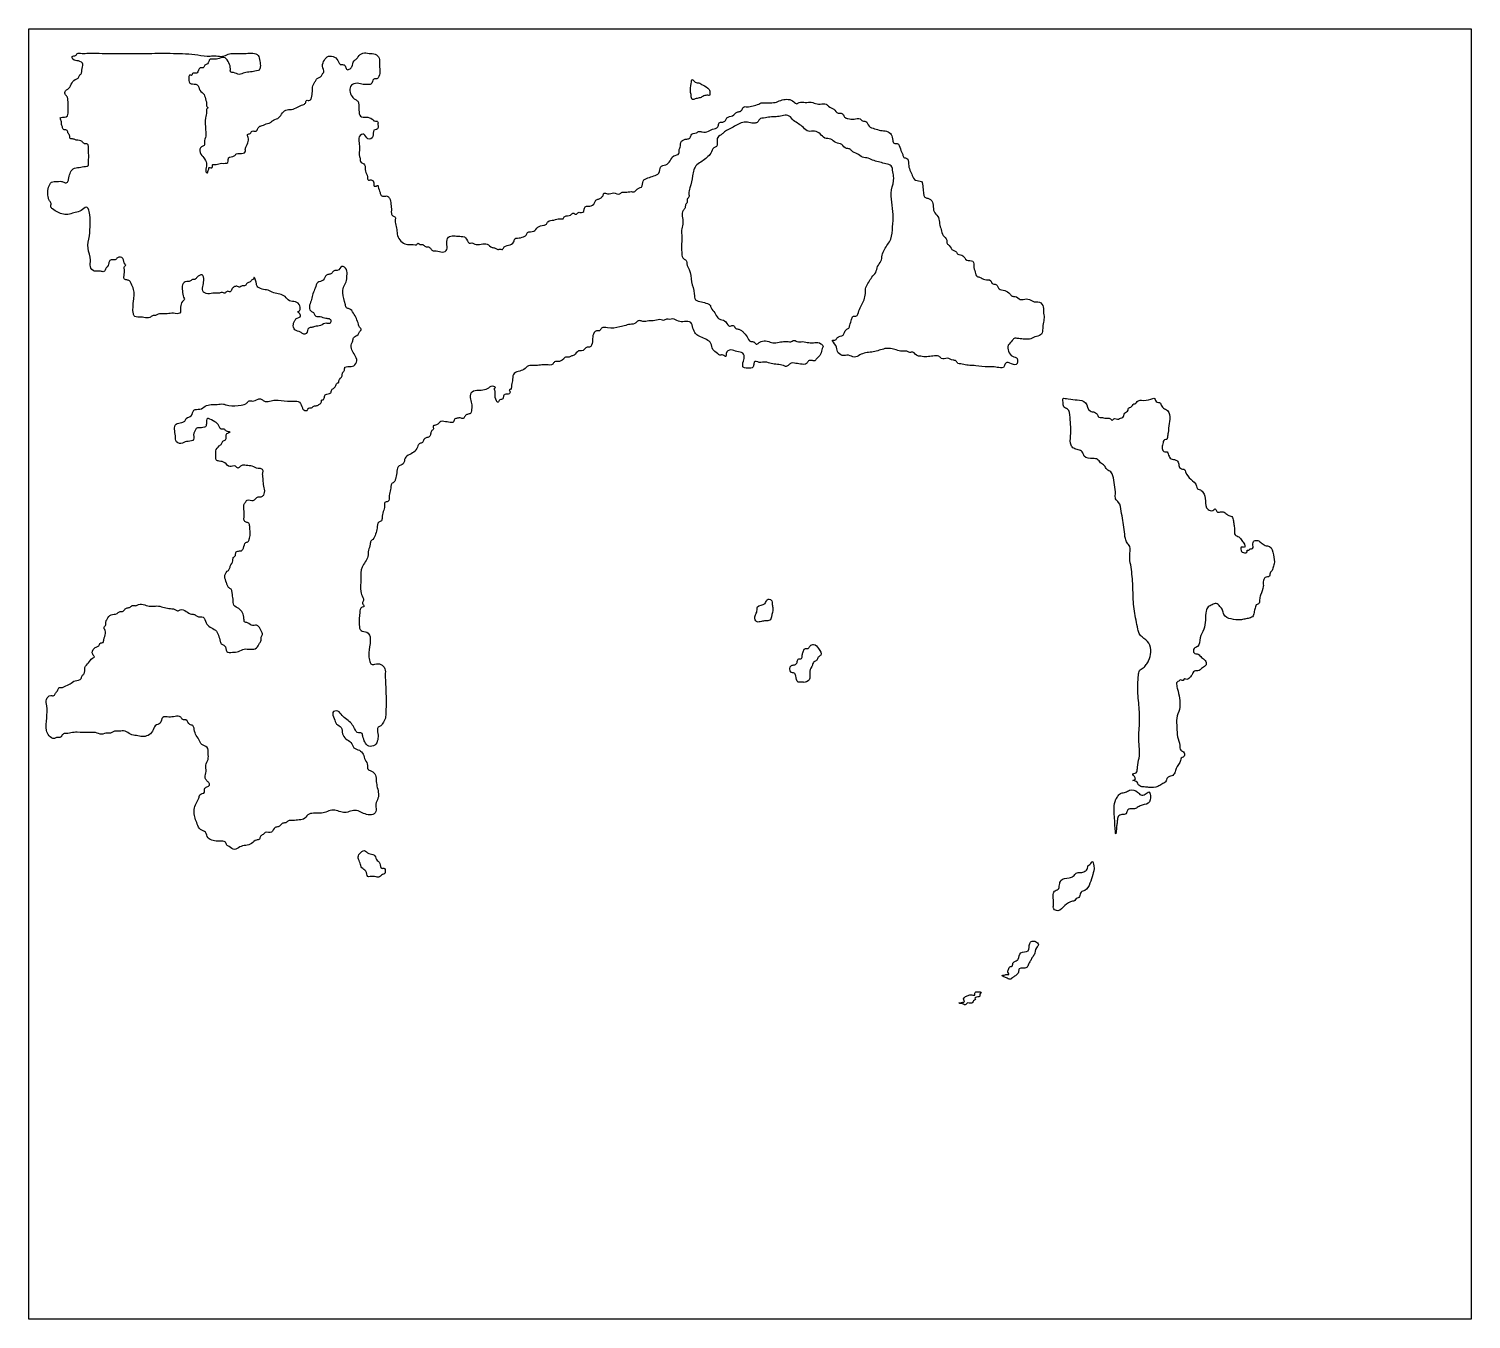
# Model space of a CAD drawing. Header units: millimetres. Extents: x 0 to 1900, y -800 to 900.
import ezdxf

# ---------------------------------------------------------------- set-up
doc = ezdxf.new("R2010")
doc.units = ezdxf.units.MM
doc.layers.get('0').update_dxf_attribs({"linetype": 'CONTINUOUS'})

msp = doc.modelspace()

# ---------------------------------------------------------------- linework, layer by layer
msp.add_lwpolyline([(1900, -800), (0, -800), (0, 900), (1900, 900)], close=True)
for points, knots in [([(270.9, -181.1), (273.3, -181.2), (277.7, -177), (285.5, -175.8), (294.1, -174.3), (297.9, -168.2), (304.6, -168.6), (304.2, -163.2), (308.9, -162), (311.8, -156.7), (321.5, -161.5), (322.4, -151.4), (328.7, -151.8), (331.8, -149.1), (334.4, -145.8), (339.2, -146.8), (341.5, -142.4), (347.5, -143.5), (353.8, -142), (362.7, -142.5), (368.3, -131.9), (381.5, -134.2), (391.3, -132.3), (399, -128.4), (406.9, -130.2), (414.7, -133.3), (421.7, -131.5), (432.8, -127.9), (441.7, -135.4), (453.7, -136.3), (459.1, -129.6), (455.4, -121.1), (462.7, -111.6), (458.7, -100.1), (457.4, -89.8), (457, -80.5), (450.9, -78), (445.4, -75.2), (447.1, -68.7), (442.3, -63.6), (441.2, -55.2), (436, -49.9), (427, -48.5), (425.5, -39.2), (417, -36.1), (412.3, -29.2), (413, -19.4), (404.3, -16.9), (402.7, -8.6), (398.1, 0.4), (407.9, 2.8), (412.3, -5.3), (418.8, -9.6), (425.4, -15.2), (429.1, -21.6), (432.5, -28.8), (438.8, -26.8), (440.5, -33.9), (441.9, -39.6), (447, -46.2), (457, -44.9), (460, -36.3), (460.2, -29), (458.2, -20), (464.3, -18.8), (466.6, -13.6), (470.6, -8.5), (469.9, 0.2), (471.3, 10.8), (470.2, 24.4), (470, 38), (469.2, 48.7), (470.4, 57.3), (463.8, 64), (457.3, 63.2), (450.9, 62.1), (448.7, 67.7), (447.1, 77), (450.1, 89.3), (450.1, 106.4), (435.9, 105.4), (435, 118.5), (435.4, 126.7), (436.4, 135.3), (438.4, 138.6), (443.8, 138.5), (437.7, 143.4), (441.9, 147), (439, 152.2), (436.3, 161.1), (437.7, 175), (436.8, 191.5), (447.5, 201.8), (446.7, 213.4), (449.9, 219.1), (449.9, 225.5), (454.5, 227.5), (456.8, 234.7), (459.1, 241.8), (458.8, 250.3), (465.4, 251), (465.1, 257.8), (466.9, 263.9), (468.9, 269.9), (467.8, 276.7), (475.5, 276.7), (473.6, 285.7), (477.6, 292.3), (475.9, 300.7), (482, 302.9), (483.3, 308.3), (485.3, 314.4), (484.7, 324.3), (495.1, 325.7), (494.1, 338.4), (508.9, 340.3), (511.9, 349.4), (514.4, 354.4), (519.4, 354.2), (519.8, 359.2), (523.2, 361.6), (528, 361.8), (529.4, 366.2), (529.5, 370.4), (534.3, 372.2), (531.2, 377.7), (539.5, 377.6), (541.2, 384.7), (549.9, 381.9), (554.9, 381.8), (559.9, 380.3), (559.8, 386.2), (564.6, 386.9), (568.2, 388.2), (572.8, 385.1), (574.4, 390.5), (577.6, 392.3), (582.4, 392.8), (583.3, 398), (584.1, 404.5), (581.1, 411.9), (581.4, 421.4), (590.1, 423.9), (598, 423.2), (606.1, 426.1), (609.4, 430.7), (615.5, 427.4), (612.4, 426.4), (615.4, 420.8), (613.1, 415.4), (617.6, 405.2), (619.9, 412.1), (625.5, 411.4), (624.7, 417), (627.8, 418.9), (633.2, 418.2), (634.6, 421.5), (632, 425.1), (635.8, 424.6), (635.5, 430.3), (637.5, 436), (637, 445.6), (644.5, 448.9), (652.7, 450.3), (657.7, 457.6), (665.8, 455.8), (674, 457), (681.7, 457.7), (689.8, 456.2), (692.2, 462), (698.4, 461.3), (703.9, 463.1), (706.2, 468.4), (711.2, 466.5), (714, 469.3), (720, 469.5), (722.3, 476.6), (728.5, 475.5), (731.6, 477.1), (734.3, 481), (740.7, 479.7), (743.1, 488.3), (742.3, 495.5), (745.9, 503.1), (752.3, 501.3), (754.8, 507.8), (765.7, 504.5), (776, 506.6), (786.3, 509.4), (792.6, 510.9), (798.4, 511.1), (801, 514.5), (804.5, 516.2), (810, 513.6), (816.7, 515.7), (824.5, 515), (832.1, 518), (836, 515), (840, 518), (844.1, 516.7), (849.6, 518.9), (855.5, 513.5), (863.4, 514.3), (873.3, 514.7), (874.5, 505.5), (878.8, 495.2), (890.8, 492.5), (899.4, 486.2), (900.1, 476.9), (906, 473.4), (910.3, 469.4), (914.6, 471.3), (919, 466.4), (917.6, 475), (925.3, 478.5), (932.4, 473.9), (941.8, 474.5), (943.3, 465.3), (940, 459.8), (940.5, 453.2), (946.4, 453.3), (952.4, 451.9), (955.1, 456.2), (955.1, 463.7), (962.3, 459.3), (970.4, 461.9), (977.9, 458.5), (986.2, 457.9), (992.5, 457.4), (998, 454.2), (1001.2, 457.5), (1004.2, 460), (1010, 459.5), (1016, 458.2), (1024.5, 457.3), (1026.6, 463.1), (1031.1, 463.5), (1035.6, 461.9), (1038.4, 467), (1044.2, 470.2), (1044.1, 478.6), (1047.3, 481.5), (1042.1, 487), (1035.6, 486.6), (1027.2, 486), (1019.5, 488.7), (1013.1, 486.8), (1007.6, 490.8), (1003.8, 486.6), (1000.5, 488.6), (994.9, 487.9), (988.4, 487.5), (980, 485.1), (973.1, 489.2), (965.4, 489), (961.6, 486.3), (958.1, 483.2), (955.6, 488.5), (949.3, 487.3), (946.3, 495), (942.2, 499.4), (938.2, 503.4), (934.2, 504.5), (930.4, 504.9), (928.5, 510.6), (923.7, 507.4), (919.6, 510.9), (916.6, 517), (910.9, 516.5), (906.3, 519.7), (904.5, 526.4), (898.8, 530.6), (897.8, 536.7), (892.4, 538.4), (886.4, 540.6), (876.6, 541.5), (877, 554.4), (872.1, 566.3), (872.2, 580.6), (866.3, 588.8), (867.4, 594.5), (861, 597.1), (860, 604), (859.8, 614.8), (860.3, 625.7), (859.6, 636.7), (863.4, 647), (858.1, 657.9), (865.1, 663.7), (864.5, 668.3), (868, 671.1), (866.2, 675.9), (870.6, 678.2), (868.6, 684.3), (872.1, 693.1), (874.2, 706.1), (876.8, 720.3), (887.1, 725.2), (893.2, 730.7), (899, 735.5), (900.5, 743.4), (906.6, 744.3), (906.8, 750.4), (905.8, 758.1), (913, 760.3), (916.1, 764.4), (922, 767.5), (931.1, 772.3), (940.1, 777.4), (948.8, 777.1), (955, 775), (961, 776.9), (962.1, 782.5), (970.8, 782.2), (978, 784.7), (986.5, 783.8), (994.2, 786.3), (1002.3, 786.4), (1006.9, 778.5), (1014.3, 775.1), (1020.5, 770.1), (1026.5, 763.3), (1035.4, 766.6), (1042.7, 762), (1048, 754.8), (1056.8, 755.9), (1062.6, 748.8), (1071.9, 749.3), (1075, 741.4), (1081.4, 742.7), (1084.6, 737.6), (1091.4, 735.9), (1097.9, 730.2), (1106, 730.1), (1113.2, 725.9), (1121.3, 724.5), (1128.8, 721.7), (1137.6, 721.1), (1137.8, 711.3), (1140.7, 701.2), (1133.1, 682.4), (1140, 660.7), (1137.6, 639.4), (1137.3, 622.2), (1127.8, 612), (1123.8, 601.8), (1123.4, 593.3), (1117.1, 587.4), (1116.7, 578.5), (1110.1, 573.2), (1106.8, 566), (1101.7, 559.7), (1102.8, 548.1), (1098.1, 537.9), (1093, 529), (1091.8, 520.2), (1084.6, 522.2), (1083.9, 515.2), (1081.4, 511.4), (1080.7, 505), (1074.5, 503.8), (1074.4, 494.5), (1065, 495.5), (1063.3, 489.2), (1055.5, 490.9), (1065.3, 482.1), (1063.6, 474.6), (1071.6, 468.2), (1079.8, 471.3), (1087.7, 465.9), (1094.5, 470.7), (1102.2, 473.5), (1110.4, 474), (1118.4, 475.8), (1124.6, 477.8), (1129.7, 479.3), (1134.6, 478.6), (1140.8, 478.4), (1148.2, 474.2), (1155.6, 476.5), (1160.2, 473), (1166.2, 475.3), (1169.2, 467.9), (1175.1, 469.3), (1180.2, 467.1), (1187.2, 468.8), (1193.6, 469.1), (1199.1, 469.3), (1202.7, 463.8), (1210.7, 467.5), (1215.9, 463.2), (1221.8, 463.4), (1223.5, 458), (1227.6, 458.8), (1232.9, 457.2), (1239.4, 456.4), (1250.3, 456.3), (1260.9, 454.2), (1271.8, 455), (1278.4, 453.4), (1284.3, 453.2), (1285.5, 457.9), (1288, 461.4), (1293.8, 459.1), (1301.9, 454.6), (1303.8, 467.8), (1295.2, 467.3), (1290, 475.1), (1288.8, 483.6), (1295.3, 488), (1297.3, 492.8), (1303.7, 491.9), (1309.6, 491.5), (1318.5, 490.2), (1324.6, 494.8), (1334.2, 495.5), (1335.8, 503.2), (1335.8, 511.4), (1338.2, 519.4), (1336.1, 527.3), (1337.1, 535.8), (1330.7, 541.3), (1325.1, 539.6), (1320.6, 542.3), (1314.3, 545.3), (1305.6, 541.6), (1300.9, 548.3), (1295.1, 547.1), (1291.5, 552.1), (1286, 555.9), (1278.2, 555.7), (1276.4, 561.5), (1273.3, 564), (1268.7, 563.2), (1267.1, 570.7), (1258.7, 568.2), (1254.3, 572.6), (1247.8, 573.9), (1247.3, 579.1), (1244.2, 585), (1245.4, 596), (1234.3, 593.3), (1231.7, 601.3), (1227.2, 602.2), (1223.3, 602.6), (1221.6, 607.5), (1215.7, 607.8), (1214.1, 614.3), (1208.9, 616.5), (1210.2, 623.5), (1203, 627.2), (1202.4, 635.6), (1199, 643), (1199.7, 651.9), (1189.9, 658.6), (1192.3, 670.8), (1187.2, 676.1), (1183.2, 677), (1179, 678.2), (1178.7, 684.5), (1177.4, 690.1), (1177.8, 701), (1166.7, 698.7), (1163, 709.8), (1157.9, 718), (1159.1, 730), (1152.1, 729.7), (1151.1, 736.2), (1147.7, 741), (1146.2, 750), (1139.1, 748.4), (1137.7, 754.6), (1137.1, 761.5), (1130.2, 765.7), (1121.8, 765.7), (1114.4, 768.7), (1105.5, 770.1), (1104.6, 778.9), (1097.9, 778), (1094.4, 783.3), (1086.8, 780.1), (1080.4, 781.7), (1074.8, 782.3), (1073.3, 786.9), (1070.5, 789.2), (1064.3, 788.3), (1060.9, 795.4), (1054.1, 796.5), (1050.4, 801.5), (1045.4, 801.1), (1038.1, 800.3), (1030.9, 804.2), (1022.9, 802.4), (1015.7, 804.6), (1011.7, 800.1), (1006.5, 805.6), (1000.7, 807.5), (992.1, 807), (985.1, 802.9), (976.8, 802.5), (970.2, 802.6), (964.5, 802.6), (960.6, 800.2), (953.9, 798.6), (947.7, 796.9), (941.3, 798), (940.1, 793.7), (937.2, 790.7), (931.1, 790.9), (928.2, 783.9), (919.5, 784.8), (918.2, 778.7), (914.3, 776.6), (909.5, 777.5), (908.5, 772.9), (906.5, 768.8), (901.2, 768.5), (895.5, 764.5), (888.5, 763.3), (883, 765.5), (878.3, 762), (872, 762.1), (871.3, 755.2), (865.5, 754.8), (858.2, 753.1), (858.7, 744.9), (856.2, 740.3), (857.4, 733.6), (848.1, 734), (845.4, 725.4), (839.4, 720), (830.7, 719.8), (831.4, 708.4), (823, 706.4), (815.6, 703.6), (807.5, 700.9), (809, 691.2), (803.4, 690.5), (800.7, 688.3), (797.8, 684.6), (792.1, 686.2), (787.1, 684), (781.5, 685.7), (777.5, 680.2), (769.8, 685.8), (764.5, 681.2), (756.7, 684.8), (757.2, 680.3), (753.9, 677.4), (750.6, 675.5), (746.3, 675.1), (745.4, 668.8), (740.3, 665.7), (734.5, 667.1), (731.3, 663.9), (731.6, 659), (728, 657.3), (723.7, 659.3), (721.1, 654), (716.4, 658.8), (713.3, 652.2), (705.9, 655.4), (704.3, 648.8), (697.7, 650.5), (692.4, 647.4), (683.7, 647.9), (682.4, 642), (677.1, 640.9), (669.6, 639.9), (666.6, 631.5), (656.7, 633.7), (655.4, 627.7), (650.6, 625.2), (645, 624.3), (639.6, 624), (639.1, 617.3), (631.9, 614.7), (625.8, 613.6), (624.2, 608.7), (621.1, 610.5), (617.7, 608.5), (614.5, 611.6), (608.7, 611.6), (602.6, 620.2), (590.8, 613.2), (583.9, 618.8), (578.3, 616), (576.6, 627.2), (567.3, 626.2), (559.6, 627.8), (551.7, 626.7), (549.9, 617.7), (552.3, 608.4), (544.7, 604.5), (538.4, 607.8), (532.3, 607), (529.8, 610), (526.9, 613.4), (522.3, 612.3), (519.5, 616.7), (515.3, 615), (512, 618.8), (511.2, 614.9), (506.1, 616.1), (500.6, 615.1), (493.3, 617.1), (484.3, 625.7), (485.3, 637.2), (482, 645.9), (483.5, 652.3), (479, 653.4), (477.2, 656.7), (477.8, 662.4), (476.9, 669), (476.1, 675.7), (472.5, 680.5), (467.7, 679.1), (463.5, 679.6), (462.5, 686), (460.3, 689.5), (460, 694.3), (456.7, 692.1), (453.9, 692.7), (455, 699.2), (451.1, 701.7), (445.9, 699.7), (446.8, 707), (442.2, 711.8), (444.4, 722.4), (436.1, 723.3), (436.7, 729.9), (434.3, 734.7), (436.2, 741.8), (435, 749.7), (433.6, 758.1), (442.5, 764.1), (445.4, 752.2), (455.6, 757), (452.5, 766.9), (458.3, 767.1), (460.9, 769.6), (459.5, 773.6), (460.6, 779), (455, 777.8), (451.5, 782.5), (444.8, 784.2), (435.5, 782.7), (434.6, 793.4), (435.1, 799.2), (433.7, 805.1), (428.8, 807.2), (424, 812.3), (422, 820.6), (425.4, 827.9), (435, 828.9), (441.2, 826), (446.3, 827.2), (453, 825.8), (452.1, 835.2), (459.1, 833.4), (462, 838.7), (462.8, 845.3), (461.4, 853.3), (462.8, 862.1), (456.6, 867.4), (448.4, 867.4), (439.6, 869.2), (434.4, 864.4), (431.9, 860.1), (426.6, 857.4), (426.7, 850.7), (423.5, 847.3), (418.6, 845), (417.6, 850.6), (414.7, 853.4), (409.8, 852.3), (407.4, 858.1), (403.6, 863.7), (393.8, 865.1), (389.1, 859), (385.5, 851.4), (390.1, 843.1), (385.9, 840.4), (384.8, 836), (380.1, 835.7), (378.1, 831.8), (375.6, 828.6), (372.5, 821.7), (374.6, 813.5), (370.7, 804.8), (365, 806.8), (365, 801.6), (359.8, 799.6), (354, 796.7), (346.4, 793.1), (337.7, 794.3), (332.9, 787.6), (328.7, 781.1), (321.2, 780.3), (318.5, 776), (313, 775.3), (308.8, 772.7), (303.1, 771.6), (301.4, 767.5), (299.2, 764.1), (293.4, 766.6), (292.5, 761.2), (286.9, 761.9), (289.2, 756.4), (289.4, 752.8), (287.6, 746.7), (284.6, 742.3), (286.3, 735.5), (278.8, 736), (273.2, 736), (270.4, 730.6), (262.1, 732.7), (263.1, 725.1), (260.3, 722.1), (251.3, 723.7), (247.3, 720.5), (242, 721.8), (241.6, 719.8), (242.1, 717.1), (240.1, 716.8), (236.9, 718), (237.6, 715), (235.5, 713.2), (236, 709.7), (232.6, 711.3), (233.5, 716.7), (234.8, 723), (230.7, 730.6), (224.7, 735.9), (225.3, 745.3), (231.9, 745.4), (230.8, 752.7), (233.7, 758.2), (232.6, 769.6), (231.7, 780.5), (234.6, 789), (233.5, 794.5), (236.9, 796), (233.2, 798.3), (234.9, 802), (232.2, 806.8), (232.1, 814.4), (224.2, 817.9), (223.5, 828.7), (212.2, 826), (210.3, 832), (211.1, 840.6), (215.1, 837.5), (215, 841.8), (218.3, 841.7), (223.7, 840.7), (223.1, 850.3), (230.8, 847.4), (230.9, 853.1), (236, 853.2), (237, 856.7), (238.3, 860.9), (244.7, 859.3), (250.6, 861), (259.2, 863.8), (263.8, 854.7), (266.1, 849.2), (264.8, 842.2), (271.4, 842.8), (277.2, 838.3), (283.7, 842.9), (292.1, 843), (298.5, 844.4), (304, 845.1), (305.4, 851.1), (304.4, 857.4), (302.4, 868.9), (285.5, 867.2), (272.8, 868), (262.1, 867.1), (255.7, 862.7), (246.8, 865), (236.2, 863.5), (217.3, 866.8), (190.5, 868), (157.8, 867.6), (125.1, 867.8), (98.1, 867.5), (78.8, 868.1), (69.7, 867.3), (63.4, 868.7), (62.4, 863.7), (55.8, 864.8), (58.6, 857.5), (65.4, 858.7), (73.5, 854.1), (69, 847.1), (70.1, 841), (66.1, 838.8), (65.4, 834.4), (56.4, 832.7), (55.2, 821.2), (47.6, 819), (46.9, 813.6), (50.8, 811.3), (52, 802.8), (51.6, 794.4), (51.9, 782.1), (39.1, 784.8), (43.4, 778.6), (42.3, 774.6), (44.6, 771.1), (44.6, 766.2), (50.7, 767.6), (51.1, 762.8), (54.3, 760.1), (53.6, 754.7), (58.8, 755.2), (63.5, 752.6), (69.7, 753.3), (72.6, 747.8), (79.8, 749.3), (77.7, 739.5), (79.5, 732.1), (78, 725.9), (79.1, 718.9), (72.9, 718.7), (66.7, 717.3), (57.5, 716.6), (54, 709.4), (52.6, 703.3), (51.6, 697.2), (46.7, 697.1), (43.1, 699.6), (38, 698.7), (27.8, 700.2), (24.3, 687.5), (25.1, 678.4), (27, 673.2), (30.4, 670.2), (27.9, 665.5), (32.3, 661.9), (40.2, 656.3), (50.9, 654.2), (61.2, 658.6), (69, 659.3), (76.3, 668.1), (81.3, 656), (80.9, 643.5), (80.3, 627.1), (76, 610.8), (82.5, 598), (79.7, 586.6), (86, 579.1), (92.4, 581.9), (99.4, 579), (101.1, 584.9), (105.6, 588.2), (105.3, 594.5), (109.7, 596.1), (114, 595), (117.5, 600.2), (125.4, 598.9), (124.8, 591), (128.4, 588.6), (125, 586.4), (126.4, 581.3), (125.6, 576.5), (124.7, 570.1), (129.1, 569.1), (132.9, 568.4), (135.5, 562.8), (139.7, 554.6), (137.9, 543.5), (137.2, 532.5), (137, 526.3), (139.1, 520.3), (145, 520.4), (151.4, 519.9), (158.5, 518.1), (162.6, 522.7), (167, 521.9), (170.2, 524.3), (175.8, 524.6), (182.5, 524.3), (189.9, 526.1), (200.8, 523), (199.5, 533.9), (200.7, 539.8), (205.9, 543.7), (202.8, 547.3), (202.6, 554.8), (200.8, 563.3), (206.5, 567.8), (212.2, 566.8), (215.5, 570.5), (219.2, 569), (221.6, 573.3), (224.7, 575.1), (229.8, 577.4), (231, 567.8), (228.9, 560.9), (228.5, 551.9), (238.5, 550.3), (244.7, 552.5), (250.3, 550.9), (254, 553.7), (258.8, 550.5), (260.6, 555.5), (265.8, 552.4), (267.1, 557.2), (270.1, 560.2), (273.9, 561.5), (278.1, 558.7), (280.6, 562.3), (285.7, 560.5), (286.9, 566), (292.1, 565.7), (293, 569.6), (296.4, 569.9), (296.3, 574), (300.5, 566.3), (298.8, 560.6), (307.3, 556.3), (315.2, 556.4), (324.7, 550.1), (336.5, 550.8), (342.6, 540.2), (351.7, 541.5), (357.2, 536.7), (357.9, 531.1), (356.5, 527.8), (353.8, 527.7), (356.7, 524.5), (360, 520.4), (351.7, 519.1), (349.9, 514.8), (347.8, 510), (349.1, 501.5), (357.3, 501.9), (360.8, 497.3), (367.7, 498.3), (366.4, 506.7), (373, 506.2), (377.6, 508.4), (384.8, 508.4), (390, 513.2), (396.8, 510.7), (398.6, 515.3), (396, 518.9), (389.7, 518.2), (385.2, 521.5), (379.3, 520.5), (376.3, 522.5), (375.8, 526.7), (369.3, 528.4), (369.2, 536.4), (373.1, 543.2), (373.6, 551.3), (377.7, 558.1), (379.1, 567.4), (389.2, 567.1), (390, 576.2), (396.2, 576.4), (399.9, 578), (401.7, 582.4), (408.4, 580.1), (411.6, 590.3), (419.9, 582.9), (418.9, 574.7), (418.8, 566.4), (413.6, 559.6), (413.1, 549.4), (416.2, 541.3), (417.8, 531.4), (423.9, 531.7), (427.7, 525.5), (431.7, 518.6), (433.9, 512), (435.2, 507), (439.3, 503.6), (435.1, 501.2), (433.9, 495.5), (427, 494.9), (427.2, 488.6), (424.1, 484), (425, 476.6), (429.6, 470.1), (433.4, 462.7), (428.7, 454.8), (422.2, 455.1), (415.4, 454.9), (416.6, 449.7), (412.5, 447.2), (413.6, 441), (408.2, 438.7), (408.6, 433.7), (405.7, 433.7), (404.5, 430.1), (402.5, 426.5), (398.4, 424.9), (398.3, 419.8), (394.4, 418.7), (390.8, 419.1), (389.1, 414.8), (388.7, 410.8), (385.1, 411.4), (385.9, 407.6), (382.9, 405.5), (379.7, 403), (375, 403.8), (373, 399.8), (367, 401.2), (367.9, 396.2), (361.5, 397.6), (359.9, 401.5), (357.8, 409.6), (348.5, 409.6), (338, 408.7), (326.9, 412.3), (317.5, 409.1), (310.3, 408.4), (306.4, 412.9), (300.4, 412.3), (296.1, 408.5), (289.9, 410.8), (286.6, 405.4), (277.3, 403.3), (266.9, 403), (260.1, 404.3), (255, 406.5), (248.1, 404.6), (239.9, 405.4), (232.1, 403.3), (226.1, 397.6), (215.5, 399.9), (215.7, 388.1), (207.3, 388.9), (206, 382.6), (200.3, 381.1), (189.6, 379.5), (193.6, 366.2), (192.8, 355.3), (201.7, 352.3), (205.8, 356.6), (211.3, 356.2), (219.5, 357.6), (215.8, 366.5), (219.4, 370.3), (220.7, 375.1), (225.5, 373.6), (229.2, 375.4), (233.3, 374.5), (234.2, 381), (233.5, 389.4), (243.4, 383), (249, 380.1), (251.3, 375.3), (252.5, 371.7), (257.9, 373.3), (259.6, 369.6), (266.6, 368.5), (264.7, 368.4), (259.1, 366.5), (260.2, 362), (259.7, 358.1), (254.6, 357.2), (254.6, 353.1), (249.5, 349.7), (245.1, 344.5), (246.8, 337.5), (246, 331.5), (252.5, 330.1), (258.6, 329.6), (264.1, 320.7), (271.4, 326.3), (275.5, 319.7), (278.6, 324.1), (282.5, 325.7), (287.7, 324.3), (294.6, 324.8), (300.4, 320), (306.2, 321.2), (309.6, 317.7), (307.4, 313.8), (309, 308.3), (308.3, 299.3), (313, 288.6), (306.4, 282.7), (300.4, 284.4), (296.7, 276.1), (287.9, 281.2), (285.2, 276), (282.3, 271.8), (284.1, 264.4), (283.8, 258), (282.9, 252.1), (285.9, 249.5), (290.5, 249.4), (291.1, 242.7), (291.5, 238), (291.6, 232.3), (290.3, 229.1), (290.1, 224.2), (284, 223.3), (283.5, 217.2), (280.6, 211.6), (276.3, 212.5), (271.8, 210.6), (273, 205.8), (268.5, 203.7), (269.2, 197.6), (265.3, 193.5), (264.5, 187.6), (260.2, 184.8), (256.7, 178.2), (260.3, 171.7), (261.4, 166.2), (263.6, 163.3), (267.6, 161.2), (267.8, 155.1), (269.4, 149.2), (268.6, 139.3), (277.3, 137), (281.8, 130.7), (283.6, 124.6), (283.4, 117.6), (290, 118.2), (293.1, 112.5), (298.8, 114.9), (304.2, 112.3), (305.7, 107.3), (308.7, 102.1), (305.1, 98.6), (306.7, 94.2), (302.7, 89.8), (301, 83.1), (291.6, 82.1), (283.6, 83.9), (276.4, 78.9), (268.5, 78.8), (259.2, 77.6), (259.9, 87.5), (253.6, 88.7), (250.6, 96.9), (249.3, 107.2), (238.6, 111.4), (232.7, 116.8), (231.2, 126.9), (222.3, 124.2), (218.7, 129), (212.7, 128.4), (207.4, 132.7), (200.8, 136.1), (195.7, 132.3), (191.5, 136.4), (184.3, 135.9), (176.7, 138.2), (168.8, 140.3), (160.4, 138.4), (153, 141.2), (145.5, 142.8), (141.2, 139.2), (136.5, 141.4), (134, 137.6), (129.6, 137.3), (126, 135.4), (124.1, 131.5), (119.1, 132.9), (115.5, 127.8), (107.6, 129.7), (103.9, 123.5), (100.8, 118.9), (102.4, 114.3), (97.8, 111.9), (101.8, 106), (100.6, 100.7), (98.5, 96), (98.6, 90.6), (93.5, 91.7), (92.5, 86.5), (88.5, 85.4), (85, 83.8), (81.8, 77), (87.9, 72.1), (81.9, 71), (79.6, 64.2), (72, 59.3), (74.9, 50.5), (69.3, 48.2), (69.5, 41.7), (60.3, 42.2), (54.7, 36.5), (48.1, 34.2), (43.6, 31.6), (39, 32.8), (38.3, 27.5), (34.8, 25.4), (33.6, 20.4), (27.2, 22.7), (21.8, 16.8), (24.5, 5.2), (23.8, -7.8), (22.1, -22.3), (25.8, -31.6), (32.5, -36.4), (37.3, -32.9), (42, -34.6), (43.7, -29.8), (47.2, -27.9), (51.6, -28.5), (56.8, -27), (66.4, -26.6), (77, -27.4), (88.1, -26.4), (95.7, -30.8), (102, -27), (107.9, -28.5), (112, -24.8), (119.1, -25.7), (126.9, -24.1), (133.7, -30.2), (141.7, -30.9), (149.5, -33), (157.2, -31.6), (163.7, -26.1), (165.2, -16.5), (174.8, -16.5), (174.6, -4.9), (185, -7.3), (192.2, -6.1), (199.9, -4.6), (202.4, -11.1), (209.2, -9.3), (209.8, -17.2), (216.7, -17.4), (217.9, -22.5), (218.9, -29.6), (224.6, -35.9), (226.4, -43.8), (236.6, -45.6), (236, -54.6), (237.1, -62.7), (231.9, -70), (234.7, -78.4), (231.1, -84.9), (233.7, -90.2), (236.9, -92.7), (239, -96.6), (234.5, -98.8), (230.7, -100.7), (232.9, -108.4), (224.3, -106.9), (224.4, -113.7), (219.7, -120.2), (215.8, -132.8), (220.8, -144.9), (225, -155.9), (234.1, -157.1), (234.8, -167.1), (242.9, -169.8), (250.5, -170.5), (259, -169.5), (260.3, -175.9), (264.8, -177.6), (268.6, -181), (270.9, -181.1)], [0, 0, 0, 0, 0.815089, 1.630179, 2.445268, 3.260358, 3.667902, 4.075447, 4.482992, 4.890536, 5.705626, 6.520715, 6.92826, 7.335805, 7.743349, 8.150894, 8.558439, 8.965983, 9.781073, 10.596162, 11.411252, 13.04143, 13.85652, 14.671609, 15.486699, 16.301788, 17.116877, 17.931967, 19.562146, 20.377235, 21.192324, 22.007414, 22.822503, 24.452682, 25.267771, 26.082861, 26.89795, 27.305495, 27.71304, 28.528129, 29.343218, 30.158308, 30.973397, 31.788487, 32.603576, 33.418665, 34.233755, 35.048844, 35.863933, 36.679023, 37.494112, 38.309202, 39.124291, 39.93938, 40.75447, 41.569559, 41.977104, 42.384649, 43.199738, 44.014827, 44.829917, 45.645006, 46.460096, 47.275185, 47.68273, 48.090274, 48.905364, 49.720453, 50.535543, 52.165721, 53.7959, 54.61099, 55.426079, 56.241168, 57.056258, 57.463803, 57.871347, 58.686437, 60.316615, 61.946794, 62.761884, 63.576973, 65.207152, 65.614697, 66.022241, 66.429786, 66.837331, 67.244875, 67.65242, 68.467509, 70.097688, 71.727867, 73.358046, 74.173135, 74.988225, 75.395769, 75.803314, 76.618403, 77.433493, 78.248582, 78.656127, 79.063672, 79.878761, 80.69385, 81.101395, 81.50894, 82.324029, 83.139119, 83.954208, 84.361753, 84.769297, 85.584387, 86.399476, 87.214566, 88.029655, 89.659834, 90.474923, 90.882468, 91.290013, 91.697557, 92.105102, 92.512647, 92.920191, 93.327736, 93.735281, 94.142825, 94.55037, 95.36546, 96.180549, 96.588094, 96.995638, 97.403183, 97.810728, 98.218272, 98.625817, 99.033362, 99.440907, 99.848451, 100.255996, 101.071085, 101.886175, 102.701264, 103.516354, 104.331443, 105.146532, 105.961622, 106.165394, 106.369166, 106.776711, 107.5918, 108.40689, 108.814435, 109.221979, 109.629524, 110.037069, 110.444613, 110.852158, 111.05593, 111.259703, 111.667247, 112.482337, 113.297426, 114.112516, 114.927605, 115.742694, 116.557784, 117.372873, 118.187963, 119.003052, 119.410597, 119.818141, 120.633231, 121.040776, 121.44832, 121.855865, 122.26341, 123.078499, 123.486044, 123.893588, 124.301133, 124.708678, 125.523767, 126.338857, 127.153946, 127.561491, 127.969035, 128.784125, 130.414304, 131.229393, 132.044482, 132.452027, 132.859572, 133.267117, 133.674661, 134.489751, 135.30484, 136.119929, 136.527474, 136.935019, 137.342564, 137.750108, 138.565198, 139.380287, 140.195376, 141.010466, 141.825555, 143.455734, 144.270823, 145.085913, 145.901002, 146.308547, 146.716092, 147.123636, 147.531181, 148.34627, 149.16136, 149.976449, 150.791539, 151.606628, 152.014173, 152.421717, 153.236807, 153.644351, 154.051896, 154.866986, 155.682075, 156.497164, 157.312254, 158.127343, 158.534888, 158.942433, 159.349977, 159.757522, 160.572611, 161.387701, 161.795245, 162.20279, 162.610335, 163.01788, 163.832969, 164.648058, 165.055603, 165.463148, 166.278237, 167.093327, 167.908416, 168.723505, 169.13105, 169.538595, 169.946139, 170.353684, 171.168774, 171.983863, 172.798952, 173.614042, 174.021586, 174.429131, 174.836676, 175.244221, 176.05931, 176.874399, 177.281944, 177.689489, 178.097033, 178.504578, 178.912123, 179.319667, 180.134757, 180.542302, 180.949846, 181.764936, 182.580025, 182.98757, 183.395114, 184.210204, 185.025293, 185.840383, 187.470561, 189.10074, 189.91583, 190.323374, 190.730919, 191.546008, 192.361098, 193.991277, 194.806366, 195.621455, 197.251634, 197.659179, 198.066724, 198.474268, 198.881813, 199.289358, 199.696902, 200.511992, 202.142171, 203.772349, 204.587439, 205.402528, 206.217618, 207.032707, 207.440252, 207.847796, 208.662886, 209.477975, 209.88552, 210.293065, 211.923243, 212.738333, 213.553422, 214.368512, 214.776056, 215.183601, 215.99869, 216.81378, 217.628869, 218.443959, 219.259048, 220.074137, 220.889227, 221.704316, 222.519406, 223.334495, 224.149584, 224.964674, 225.779763, 226.594853, 227.409942, 228.225031, 228.632576, 229.040121, 229.85521, 230.6703, 231.485389, 232.300478, 233.115568, 233.930657, 234.745747, 235.560836, 236.375925, 238.006104, 241.266462, 242.896641, 244.526819, 246.156998, 246.972088, 247.787177, 248.602266, 249.417356, 250.232445, 251.047534, 251.862624, 252.677713, 254.307892, 255.122981, 255.938071, 256.345616, 256.75316, 257.56825, 257.975794, 258.383339, 259.198428, 260.013518, 260.421063, 260.828607, 261.643697, 262.458786, 263.273875, 264.088965, 264.904054, 265.719144, 266.534233, 267.349322, 268.164412, 268.979501, 269.387046, 269.794591, 270.60968, 271.424769, 272.239859, 272.647404, 273.054948, 273.870038, 274.277582, 274.685127, 275.500216, 276.315306, 276.722851, 277.130395, 277.945485, 278.760574, 279.168119, 279.575663, 279.983208, 280.390753, 281.205842, 282.020932, 283.65111, 284.4662, 285.281289, 285.688834, 286.096379, 286.503923, 286.911468, 287.726557, 288.541647, 289.356736, 290.171826, 290.986915, 291.802004, 292.209549, 292.617094, 293.432183, 294.247273, 295.062362, 295.877451, 296.692541, 297.50763, 298.32272, 299.137809, 299.952898, 300.767988, 301.175532, 301.583077, 302.398167, 303.213256, 304.028345, 304.43589, 304.843435, 305.658524, 306.473614, 306.881158, 307.288703, 307.696248, 308.103792, 308.918882, 309.733971, 310.141516, 310.549061, 311.36415, 312.179239, 312.994329, 313.809418, 314.216963, 314.624508, 315.032052, 315.439597, 316.254686, 316.662231, 317.069776, 317.884865, 318.699955, 319.515044, 320.330133, 321.145223, 322.775401, 323.182946, 323.590491, 323.998036, 324.40558, 325.22067, 326.035759, 326.850848, 327.665938, 329.296117, 330.111206, 330.518751, 330.926295, 331.741385, 332.556474, 332.964019, 333.371564, 334.186653, 335.001742, 335.816832, 336.631921, 337.447011, 338.2621, 338.669645, 339.077189, 339.892279, 340.707368, 341.114913, 341.522458, 341.930002, 342.337547, 343.152636, 343.967726, 344.375271, 344.782815, 345.597905, 346.412994, 347.228083, 348.043173, 348.450718, 348.858262, 349.673352, 350.488441, 351.30353, 352.11862, 352.933709, 353.341254, 353.748799, 354.563888, 355.378977, 355.786522, 356.194067, 356.601611, 357.009156, 357.824246, 358.639335, 359.04688, 359.454424, 359.861969, 360.269514, 360.677058, 361.084603, 361.899693, 362.714782, 363.122327, 363.529871, 364.344961, 364.752505, 365.16005, 365.97514, 366.790229, 367.197774, 367.605318, 368.420408, 369.235497, 370.050587, 370.865676, 371.680765, 372.495855, 373.310944, 374.126034, 374.941123, 375.348668, 375.756212, 376.163757, 376.571302, 377.386391, 377.793936, 378.201481, 379.01657, 379.831659, 380.239204, 380.646749, 381.054293, 381.461838, 381.869383, 382.276928, 383.092017, 383.499562, 383.907106, 384.314651, 384.722196, 385.12974, 385.537285, 385.94483, 386.352375, 387.167464, 387.575009, 387.982553, 388.797643, 389.612732, 390.020277, 390.427822, 391.242911, 392.058, 392.87309, 393.280634, 393.688179, 394.503268, 394.910813, 395.318358, 396.133447, 396.948537, 397.152309, 397.356081, 397.763626, 398.171171, 398.578715, 399.393805, 401.023984, 401.431528, 401.839073, 402.654162, 403.469252, 404.284341, 405.099431, 405.91452, 406.729609, 407.544699, 408.359788, 408.767333, 409.174878, 409.582422, 409.989967, 410.397512, 410.805056, 411.212601, 411.416373, 411.620146, 412.435235, 413.250325, 414.065414, 415.695593, 416.510682, 416.918227, 417.325772, 417.733316, 418.140861, 418.95595, 419.77104, 420.178585, 420.586129, 420.993674, 421.401219, 422.216308, 422.42008, 422.623853, 423.031397, 423.438942, 423.846487, 424.254032, 424.661576, 425.476666, 426.291755, 427.106844, 427.514389, 427.921934, 428.737023, 429.552113, 430.367202, 431.182291, 431.997381, 432.81247, 433.62756, 434.035104, 434.442649, 434.850194, 435.257738, 435.665283, 436.072828, 436.887917, 437.703007, 438.518096, 439.333185, 439.74073, 440.148275, 440.963364, 441.778454, 442.593543, 443.408632, 444.223722, 444.631266, 445.038811, 445.853901, 446.261445, 446.66899, 447.484079, 448.299169, 449.114258, 449.929348, 450.744437, 451.559526, 452.374616, 452.78216, 453.189705, 454.004795, 454.412339, 454.819884, 455.227429, 455.634973, 456.042518, 456.450063, 457.265152, 458.080242, 458.895331, 459.71042, 460.52551, 460.933054, 461.340599, 461.748144, 462.155688, 462.563233, 462.970778, 464.600957, 465.008501, 465.416046, 465.823591, 466.231135, 467.046225, 467.861314, 468.676404, 469.491493, 470.306582, 471.121672, 471.529217, 471.936761, 472.751851, 473.159395, 473.56694, 473.974485, 474.382029, 474.789574, 475.197119, 475.604664, 476.012208, 476.827298, 477.234842, 477.642387, 478.457476, 478.865021, 479.272566, 480.087655, 480.4952, 480.902745, 481.717834, 482.532923, 482.736696, 482.940468, 483.14424, 483.348013, 483.551785, 483.755558, 484.163102, 484.366875, 484.570647, 484.978192, 485.793281, 486.60837, 487.42346, 488.238549, 488.646094, 489.053639, 489.868728, 490.683817, 492.313996, 493.129086, 493.53663, 493.740403, 493.944175, 494.35172, 494.759264, 495.574354, 496.389443, 497.204533, 498.019622, 498.834711, 499.242256, 499.649801, 499.853573, 500.057345, 500.46489, 501.27998, 501.687524, 502.095069, 502.502614, 502.910158, 503.317703, 503.725248, 504.540337, 505.355427, 506.170516, 506.985605, 507.39315, 507.800695, 508.615784, 509.430874, 510.245963, 511.061052, 511.468597, 511.876142, 512.691231, 513.506321, 515.136499, 516.766678, 517.581768, 518.396857, 519.211946, 520.027036, 521.657215, 524.917572, 528.17793, 531.438287, 534.698645, 536.328824, 537.143913, 537.551458, 537.959002, 538.366547, 538.774092, 539.589181, 540.404271, 541.21936, 541.626905, 542.034449, 542.441994, 542.849539, 544.479718, 544.887262, 545.294807, 545.702352, 546.109896, 547.740075, 548.555165, 549.370254, 549.777799, 550.185343, 550.592888, 551.000433, 551.407978, 551.815522, 552.223067, 552.630612, 553.038156, 553.445701, 554.26079, 554.668335, 555.07588, 555.890969, 556.706059, 557.521148, 557.928693, 558.336237, 559.151327, 559.966416, 560.781506, 561.596595, 562.00414, 562.411684, 562.819229, 563.226774, 564.041863, 565.672042, 566.487131, 566.894676, 567.302221, 567.709766, 568.11731, 568.9324, 570.562578, 571.377668, 572.192757, 573.007847, 573.822936, 575.453115, 577.083294, 578.713472, 580.343651, 581.158741, 581.97383, 582.788919, 583.196464, 583.604009, 584.419098, 584.826643, 585.234188, 585.641732, 586.049277, 586.864366, 587.679456, 587.883228, 588.087, 588.494545, 589.309635, 589.717179, 590.124724, 590.532269, 590.939813, 591.754903, 593.385082, 594.200171, 595.01526, 595.422805, 595.83035, 596.645439, 597.460529, 597.868073, 598.275618, 598.683163, 599.090707, 599.905797, 600.720886, 601.535976, 602.351065, 603.166154, 603.573699, 603.981244, 604.796333, 605.611422, 606.426512, 606.834057, 607.241601, 607.649146, 608.056691, 608.464235, 608.87178, 609.686869, 610.501959, 611.317048, 612.132138, 612.947227, 613.354772, 613.762316, 614.169861, 614.577406, 614.984951, 615.392495, 615.80004, 616.207585, 616.615129, 617.022674, 617.430219, 617.837763, 618.245308, 618.652853, 618.856625, 619.060398, 619.467942, 620.283032, 621.098121, 621.91321, 622.7283, 624.358479, 625.173568, 625.988657, 626.803747, 627.211292, 627.618836, 627.822609, 628.026381, 628.433926, 629.249015, 629.65656, 630.064104, 630.879194, 631.694283, 632.101828, 632.509373, 633.324462, 633.732007, 634.139551, 634.954641, 635.76973, 636.177275, 636.58482, 636.992364, 637.399909, 638.214998, 638.622543, 639.030088, 639.437633, 639.845177, 640.660267, 641.475356, 642.290445, 643.105535, 643.920624, 644.735714, 645.550803, 645.958348, 646.365892, 646.773437, 647.180982, 647.996071, 648.811161, 649.62625, 650.441339, 651.256429, 652.071518, 653.701697, 654.109242, 654.516786, 655.331876, 656.146965, 656.962055, 657.369599, 657.777144, 658.184689, 658.592233, 659.407323, 659.814867, 660.222412, 661.037502, 661.852591, 662.66768, 663.48277, 664.297859, 664.705404, 665.112949, 665.520493, 665.928038, 666.743127, 666.9469, 667.150672, 667.558217, 667.965761, 668.373306, 668.780851, 669.188396, 669.59594, 670.003485, 670.41103, 670.614802, 670.818574, 671.226119, 671.633664, 672.041208, 672.448753, 672.856298, 673.263843, 673.671387, 674.078932, 674.894021, 675.709111, 676.5242, 678.154379, 678.969468, 679.784558, 680.192102, 680.599647, 681.414736, 681.822281, 682.229826, 683.044915, 684.675094, 685.082639, 685.490183, 686.305273, 687.120362, 687.935452, 688.750541, 689.56563, 690.38072, 691.195809, 691.603354, 692.010899, 692.825988, 694.456167, 695.271256, 696.086346, 696.49389, 696.901435, 697.716524, 698.531614, 698.939159, 699.346703, 699.754248, 700.161793, 700.569337, 700.976882, 701.791971, 702.607061, 703.42215, 703.829695, 704.23724, 704.644784, 705.052329, 705.459874, 705.867418, 706.274963, 706.682508, 707.090053, 707.497597, 707.905142, 708.312687, 709.127776, 709.942865, 710.35041, 710.757955, 711.573044, 712.388134, 713.203223, 713.610768, 714.018312, 714.425857, 714.833402, 715.648491, 716.463581, 716.871125, 717.27867, 717.686215, 718.093759, 718.908849, 720.539028, 720.946572, 721.354117, 722.169206, 722.984296, 723.39184, 723.799385, 724.614475, 725.429564, 725.837109, 726.244653, 726.652198, 727.059743, 727.874832, 728.282377, 728.689922, 729.097466, 729.505011, 730.3201, 730.727645, 731.13519, 731.542734, 731.950279, 732.357824, 732.765369, 733.580458, 733.988003, 734.395547, 735.210637, 736.025726, 736.433271, 736.840816, 737.24836, 737.655905, 738.470994, 739.286084, 740.101173, 740.916263, 741.731352, 742.138897, 742.546441, 743.361531, 743.769075, 744.17662, 744.99171, 745.399254, 745.806799, 746.214344, 746.621888, 747.436978, 748.252067, 749.067156, 749.882246, 750.697335, 751.512425, 752.327514, 752.735059, 753.142603, 754.772782, 755.587872, 756.402961, 757.21805, 758.03314, 758.440685, 758.848229, 759.663319, 760.478408, 760.885953, 761.293497, 762.108587, 762.923676, 763.738766, 764.553855, 765.368944, 766.184034, 766.591579, 766.999123, 767.406668, 767.814213, 768.221757, 768.629302, 769.036847, 769.444391, 770.259481, 771.07457, 771.482115, 771.88966, 772.297204, 772.704749, 773.519838, 773.927383, 774.334928, 774.742473, 775.150017, 775.557562, 775.965107, 776.780196, 777.187741, 777.595285, 778.410375, 779.225464, 780.040554, 780.448098, 780.855643, 781.670732, 782.485822, 783.300911, 783.708456, 784.116001, 784.523545, 784.93109, 785.338635, 785.746179, 786.561269, 787.376358, 789.006537, 790.636716, 791.451805, 792.266895, 792.674439, 793.081984, 793.489529, 793.897073, 794.304618, 794.712163, 795.527252, 797.157431, 797.97252, 798.78761, 799.602699, 800.010244, 800.417789, 801.232878, 802.047967, 802.863057, 803.678146, 804.493236, 805.308325, 806.123414, 806.938504, 807.753593, 808.568683, 809.383772, 810.198861, 811.013951, 811.421495, 811.82904, 812.64413, 813.051674, 813.459219, 814.274308, 815.089398, 815.904487, 816.719577, 817.534666, 818.349755, 819.164845, 819.979934, 820.795023, 821.202568, 821.610113, 822.017658, 822.425202, 822.832747, 823.240292, 824.055381, 824.462926, 824.87047, 826.500649, 828.130828, 828.945917, 829.761007, 830.576096, 831.391186, 832.206275, 833.021364, 833.428909, 833.836454, 834.651543, 834.651543, 834.651543, 834.651543]), ([(873.9, 807), (875, 806.4), (879.4, 808.6), (884.4, 808.8), (889.1, 811.8), (893.3, 813), (897.1, 811.5), (897.4, 816.2), (896.5, 822.3), (888.6, 824.8), (883, 829.4), (877.4, 828.6), (873.2, 835.9), (872.4, 824.7), (870.8, 819.2), (872.8, 812.5), (872.8, 807.7), (873.9, 807)], [0, 0, 0, 0, 0.534931, 1.069863, 1.604794, 2.139725, 2.407191, 2.674657, 3.209588, 4.27945, 4.814382, 5.349313, 5.884244, 6.419176, 7.489038, 8.02397, 8.558901, 8.558901, 8.558901, 8.558901]), ([(1463.4, -97.5), (1465.3, -98.5), (1469.4, -98.7), (1477.4, -99.7), (1486.2, -99.9), (1492.2, -94.8), (1498.3, -92.9), (1498.7, -85.5), (1506.2, -84.9), (1510, -80.5), (1511.2, -72), (1517.4, -67.5), (1517.5, -60.4), (1522.4, -59.7), (1523.5, -52.7), (1516.1, -51), (1516.6, -41.8), (1512.2, -32.9), (1512.7, -20.4), (1511, -8.1), (1516.5, 3.4), (1516.6, 15.1), (1514.5, 25.7), (1512.5, 32.4), (1511.1, 39.7), (1515.1, 40.4), (1517.5, 43.1), (1521.1, 40.1), (1522.3, 45.1), (1525.8, 41.8), (1529, 44.9), (1532.3, 48.2), (1534.6, 55), (1542.4, 53.6), (1545.4, 58.7), (1552.2, 61.4), (1550.2, 68.8), (1544.4, 71.2), (1541.2, 77.2), (1533.6, 76), (1533.9, 84.9), (1542.6, 85.6), (1541.8, 98.8), (1548.6, 108.4), (1550.4, 121), (1549.9, 131), (1553, 139), (1559.1, 141.1), (1563.7, 144.5), (1569.5, 138.5), (1572.8, 134.7), (1573.7, 125.5), (1584.1, 122.1), (1593.9, 120.8), (1602, 122.3), (1607.6, 123.6), (1613.7, 125.7), (1614, 132.7), (1616, 137.1), (1616.2, 141.5), (1621.8, 142.2), (1621, 148.1), (1622.9, 155.8), (1626.9, 163.4), (1625.8, 171.1), (1627.5, 178.5), (1635.9, 177.3), (1634.4, 184.1), (1638.3, 186), (1638.9, 190.5), (1641.8, 196.7), (1639.6, 206.8), (1637.2, 218.6), (1628.3, 218.8), (1623.4, 222.8), (1619.4, 226.7), (1611.7, 225.5), (1612.8, 219.2), (1612.9, 214.7), (1608.6, 215.5), (1607.5, 212.6), (1604.7, 213.7), (1605.9, 209.6), (1598.9, 208.9), (1596.2, 213), (1596.4, 218.1), (1600.7, 216.7), (1602.6, 216.8), (1600.9, 222.7), (1597.8, 225.3), (1594.8, 231.4), (1587.6, 232.3), (1588.5, 239.9), (1587.8, 245.6), (1586.9, 251.5), (1585.6, 258.4), (1578.6, 258.7), (1575.2, 264.3), (1569.3, 263.7), (1565.6, 262.4), (1563.6, 267.4), (1562.1, 267.8), (1558.8, 264), (1550.2, 267.2), (1550.1, 278.3), (1548.9, 288.5), (1542.9, 293.1), (1539, 293.6), (1538.1, 301.2), (1530.2, 306.3), (1524.4, 312.9), (1523.2, 319.7), (1518.5, 319.7), (1514.3, 322.5), (1515.2, 330.1), (1509.5, 332.7), (1502.8, 333.5), (1501.3, 338.8), (1499.8, 343.2), (1494.9, 342.1), (1492, 347.3), (1494.2, 352.9), (1494.2, 359.2), (1499.9, 358.5), (1499.7, 362.8), (1501.4, 370), (1501.7, 379.9), (1503.9, 389.7), (1500.4, 397.7), (1494.3, 399.9), (1491.3, 404.4), (1490.2, 408.2), (1484.6, 407.2), (1483.7, 415.1), (1475.9, 410.6), (1468.1, 410.4), (1460.3, 410.8), (1458.7, 406), (1454.3, 406.2), (1453.3, 401.6), (1448, 400.9), (1448.8, 396), (1442.3, 394.8), (1442.7, 387.5), (1438, 387.7), (1435.2, 384.2), (1429.3, 388.4), (1427.4, 382.7), (1424, 388.3), (1418.5, 386), (1414.1, 388.5), (1409.2, 387.5), (1408.2, 392.1), (1404.2, 395.4), (1395, 395.7), (1394.3, 409.9), (1380.2, 411.2), (1372.5, 412), (1360.4, 414.1), (1363.2, 408.5), (1362.1, 401), (1371, 399.3), (1371.6, 387.6), (1372.6, 375.9), (1372.7, 363.9), (1371.1, 352.6), (1376.3, 346.9), (1382.5, 345.7), (1388.5, 343.4), (1390.1, 334), (1399.9, 334.2), (1408.1, 333.5), (1411.5, 327.9), (1417.4, 325.3), (1419.5, 319), (1426, 316.7), (1429, 309.5), (1429.8, 298.9), (1431.9, 289.4), (1430.6, 280.3), (1437.7, 275.1), (1439.5, 260.1), (1443, 244.7), (1443.7, 230.1), (1446.5, 222.7), (1452.3, 216.8), (1449.2, 205.4), (1452.4, 189.8), (1454.6, 169.4), (1454.5, 145), (1457.6, 124.8), (1460.5, 111.2), (1462.3, 102.8), (1467.7, 97.4), (1477.1, 91.4), (1478.7, 78.6), (1476.4, 69.2), (1472.2, 62.1), (1468.2, 58), (1462.3, 55.1), (1461.7, 46.2), (1460, 32.7), (1462.2, 12.1), (1464.1, -12.1), (1461, -36.3), (1464.6, -57.2), (1459.9, -70.3), (1460.5, -78.4), (1458, -81.2), (1452, -81), (1458.1, -85.7), (1457.8, -90), (1451.5, -90.1), (1461.1, -91.1), (1460.7, -95.7), (1462.5, -97), (1463.4, -97.5)], [0, 0, 0, 0, 0.609872, 1.219744, 2.439488, 3.049361, 3.659233, 4.269105, 4.878977, 5.488849, 6.098721, 7.318465, 7.623401, 7.928337, 8.53821, 9.148082, 9.757954, 10.977698, 12.197442, 13.417186, 14.636931, 15.856675, 17.076419, 17.686291, 18.296163, 18.601099, 18.906035, 19.210971, 19.515907, 19.820843, 20.12578, 20.735652, 21.345524, 21.955396, 22.565268, 23.17514, 23.785012, 24.394884, 25.004756, 25.614629, 26.224501, 26.834373, 28.054117, 29.273861, 30.493605, 31.71335, 32.323222, 32.933094, 33.542966, 34.152838, 34.76271, 35.372582, 36.592326, 37.812071, 38.421943, 39.031815, 39.641687, 40.251559, 40.861431, 41.166367, 41.471303, 42.081175, 42.691048, 43.910792, 44.520664, 45.130536, 45.740408, 46.35028, 46.655216, 46.960152, 47.570024, 48.789769, 50.009513, 50.619385, 51.229257, 51.839129, 52.449001, 53.058873, 53.363809, 53.668745, 53.973681, 54.12615, 54.278618, 54.88849, 55.498362, 55.803298, 56.108234, 56.41317, 56.718106, 57.327978, 57.93785, 58.547722, 59.157594, 59.767467, 60.377339, 60.987211, 61.597083, 62.206955, 62.816827, 63.121763, 63.426699, 63.731635, 64.036571, 64.646443, 65.866188, 67.085932, 67.695804, 68.00074, 68.305676, 69.52542, 70.745164, 71.0501, 71.355037, 71.964909, 72.574781, 73.184653, 73.794525, 74.404397, 74.709333, 75.014269, 75.624141, 76.234013, 76.843886, 77.148822, 77.453758, 78.06363, 79.283374, 80.503118, 81.11299, 81.722862, 82.332734, 82.637671, 82.942607, 83.552479, 84.162351, 85.382095, 85.991967, 86.296903, 86.601839, 87.211711, 87.516647, 87.821583, 88.431456, 89.041328, 89.346264, 89.6512, 90.261072, 90.566008, 90.870944, 91.480816, 92.090688, 92.395624, 92.70056, 93.310432, 93.920305, 95.140049, 96.359793, 97.579537, 98.189409, 98.799281, 99.409153, 100.019026, 101.23877, 102.458514, 103.678258, 104.898002, 105.507875, 106.117747, 106.727619, 107.337491, 108.557235, 109.167107, 109.776979, 110.386851, 110.996724, 111.606596, 112.216468, 113.436212, 114.655956, 115.265828, 115.8757, 117.095445, 119.534933, 120.754677, 121.364549, 121.974421, 123.194166, 124.41391, 126.853398, 129.292887, 131.732375, 132.952119, 133.561991, 134.171864, 135.391608, 136.611352, 137.831096, 138.440968, 139.05084, 139.660713, 140.270585, 141.490329, 143.929817, 146.369306, 148.808794, 151.248283, 152.468027, 153.077899, 153.382835, 153.687771, 154.297643, 154.602579, 154.907515, 155.517387, 155.822323, 156.127259, 156.127259, 156.127259, 156.127259]), ([(959.4, 118.6), (961, 118.1), (965.3, 119.3), (970.1, 120.3), (977, 119.7), (978.4, 127.3), (981, 134.7), (978.9, 141.5), (979.4, 148.3), (971.5, 149.2), (970.6, 139.6), (958.2, 141.8), (959.9, 132.4), (956.8, 127.9), (955.9, 122.4), (957.9, 119.1), (959.4, 118.6)], [0, 0, 0, 0, 0.560601, 1.121202, 1.681803, 2.242404, 3.363607, 3.924208, 4.484809, 5.04541, 5.606011, 6.727213, 7.287814, 7.848416, 8.409017, 8.969618, 8.969618, 8.969618, 8.969618]), ([(1013.4, 39.4), (1014.6, 39), (1018.1, 39.7), (1024.2, 38.1), (1030.4, 44), (1027.4, 54.2), (1032, 60), (1033.4, 66.5), (1038.8, 67.6), (1039.1, 72.5), (1046, 75.3), (1040.1, 83.9), (1035.9, 89.9), (1028.7, 87.8), (1027.3, 82.6), (1021.4, 84.5), (1020.2, 78.8), (1018.3, 75.4), (1019.3, 69), (1012.3, 70.8), (1012.5, 64.9), (1009.4, 61.4), (1002.2, 62.5), (1001.5, 50.8), (1008.8, 52), (1011.4, 46.2), (1011.1, 40.3), (1013.4, 39.4)], [0, 0, 0, 0, 0.457374, 0.914748, 1.829497, 2.744245, 3.658994, 4.116368, 4.573742, 5.031116, 5.48849, 6.403239, 7.317987, 7.775361, 8.232736, 8.69011, 9.147484, 9.604858, 10.062232, 10.519607, 10.976981, 11.434355, 11.891729, 12.806478, 13.263852, 13.721226, 14.635974, 14.635974, 14.635974, 14.635974]), ([(1431.9, -160.7), (1432.2, -160), (1432.6, -154.3), (1433.1, -149.4), (1433.9, -143.6), (1434.4, -137.2), (1439.7, -134.7), (1446.6, -135.5), (1446.6, -127.4), (1453.7, -128), (1459.2, -127.3), (1465, -121.7), (1476.2, -122.6), (1478.5, -112.1), (1475.8, -103.3), (1470.9, -109.2), (1464.3, -110.3), (1459.8, -103.4), (1451.2, -101.4), (1444.8, -106.4), (1438.6, -106.4), (1435.1, -110.1), (1428.6, -119.9), (1429.9, -135.4), (1430.7, -146.9), (1431.5, -162), (1431.9, -160.7)], [0, 0, 0, 0, 0.576104, 1.152208, 1.728312, 2.304416, 2.88052, 3.456624, 4.032728, 4.608832, 5.184936, 5.76104, 6.913248, 8.065456, 8.64156, 9.217664, 9.793768, 10.369872, 11.52208, 12.098184, 12.674288, 13.250392, 13.826496, 16.130912, 17.28312, 18.435328, 18.435328, 18.435328, 18.435328]), ([(446.4, -216.6), (447.8, -217.7), (453.9, -215.2), (461, -219.8), (464.4, -213.9), (469.8, -213.6), (469.6, -209.4), (469.4, -205.3), (462.5, -207.2), (463.5, -198.4), (457.1, -195.1), (455.9, -186.7), (447, -187.9), (442.4, -180.5), (435.1, -186.4), (432.7, -192.3), (437.2, -199.1), (437.2, -206.1), (445.5, -208.6), (445, -215.5), (446.4, -216.6)], [0, 0, 0, 0, 0.709783, 1.419566, 2.129349, 2.48424, 2.839131, 3.194023, 3.548914, 4.258697, 4.96848, 5.678263, 6.388046, 7.097828, 7.807611, 8.517394, 9.227177, 9.93696, 10.646743, 11.356526, 11.356526, 11.356526, 11.356526]), ([(1355.4, -261.9), (1359.4, -261.8), (1364.5, -254.2), (1371.6, -249.6), (1378.3, -249), (1379, -245.1), (1382.5, -245.4), (1384.7, -242.6), (1385.1, -236.4), (1393.4, -235.4), (1398.3, -225.7), (1401.3, -213.9), (1404.4, -206.4), (1400.8, -193.8), (1399.1, -201.3), (1394.6, -202.1), (1395.2, -207.1), (1391.1, -210.3), (1385.7, -212), (1378.9, -211.3), (1376.5, -217), (1368.7, -219), (1359.3, -219.3), (1357.6, -227.7), (1357, -234.7), (1350, -235.2), (1348.8, -244.4), (1350.6, -251.3), (1348.7, -260.3), (1353.4, -262), (1355.4, -261.9)], [0, 0, 0, 0, 1.196531, 2.393062, 2.692195, 2.991328, 3.290461, 3.589593, 4.187859, 4.786125, 5.982656, 7.179187, 8.375718, 8.973984, 9.572249, 9.871382, 10.170515, 10.76878, 11.367046, 11.965312, 12.563577, 13.161843, 14.358374, 14.956639, 15.554905, 16.153171, 16.751436, 17.947967, 18.546233, 19.144498, 19.144498, 19.144498, 19.144498]), ([(1292.4, -352.1), (1293.9, -352.1), (1296.6, -349.2), (1300.6, -347), (1304.3, -343.3), (1303.5, -335.6), (1315, -339.3), (1316.5, -332.1), (1319.4, -328.6), (1321.1, -323.8), (1325.9, -319.1), (1325.3, -311.6), (1331.5, -306.7), (1326.2, -301.9), (1321.3, -301.5), (1316.7, -305.7), (1319.5, -317.4), (1304.1, -314.8), (1305.1, -325.4), (1299.9, -328.4), (1295.6, -329.8), (1296, -336.6), (1291.8, -334.9), (1291, -339.2), (1288.6, -341.5), (1291.5, -345.6), (1290.5, -346.3), (1286.6, -345.8), (1285.4, -347.1), (1280.8, -346.6), (1284.2, -349.3), (1287.7, -349.6), (1290.9, -352.2), (1292.4, -352.1)], [0, 0, 0, 0, 0.498805, 0.99761, 1.496415, 1.99522, 2.992831, 3.491636, 3.990441, 4.489246, 4.988051, 5.985661, 6.484466, 6.983271, 7.482076, 7.980881, 8.978492, 9.976102, 10.973712, 11.472517, 11.971322, 12.470127, 12.71953, 12.968932, 13.467737, 13.71714, 13.966543, 14.215945, 14.465348, 14.71475, 14.964153, 15.462958, 15.961763, 15.961763, 15.961763, 15.961763]), ([(1224.9, -383.6), (1224.9, -383.9), (1230.7, -384.1), (1234.1, -387.1), (1235.5, -382.8), (1239.8, -384), (1243.4, -384.1), (1244, -380.1), (1247.9, -379), (1245.5, -377.1), (1249.2, -374.9), (1254, -376), (1252, -371.5), (1256.3, -369.2), (1249.5, -368.2), (1245.5, -369.1), (1246.9, -373.8), (1242.3, -372.5), (1238.3, -372.9), (1234.1, -374.6), (1230.2, -378.2), (1233.3, -382.1), (1229.2, -382.6), (1224.9, -383.3), (1224.9, -383.6)], [0, 0, 0, 0, 0.510905, 1.02181, 1.277262, 1.532715, 2.04362, 2.299072, 2.554525, 2.809977, 3.06543, 3.576335, 3.831787, 4.08724, 4.598145, 5.10905, 5.364502, 5.619955, 6.13086, 6.641764, 7.152669, 7.408122, 7.663574, 8.174479, 8.174479, 8.174479, 8.174479])]:
    msp.add_open_spline(points, degree=3, knots=knots)

doc.saveas('drawing.dxf')
